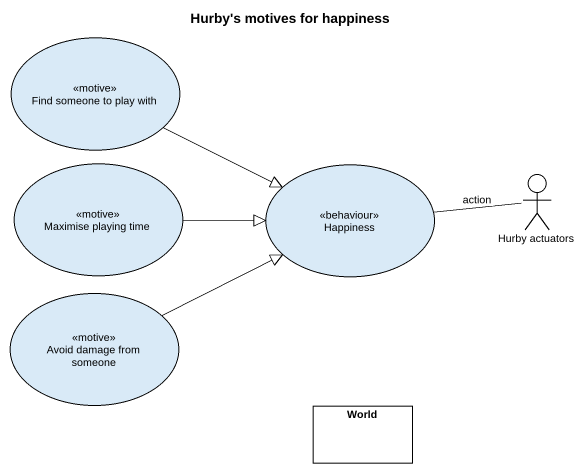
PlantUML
@startuml
title Hurby's motives for happiness
usecase "Find someone to play with" as Find_someone_to_play_with <<motive>>
usecase "Maximise playing time" as Maximise_playing_time <<motive>>
usecase Happiness <<behaviour>>
actor "Hurby actuators" as Hurby_actuators
usecase "Avoid damage from someone" as Avoid_damage_from_someone <<motive>>
rectangle World
Find_someone_to_play_with -right-|> Happiness
Maximise_playing_time -right-|> Happiness
Hurby_actuators -left- Happiness : action
Avoid_damage_from_someone -right-|> Happiness
@enduml
